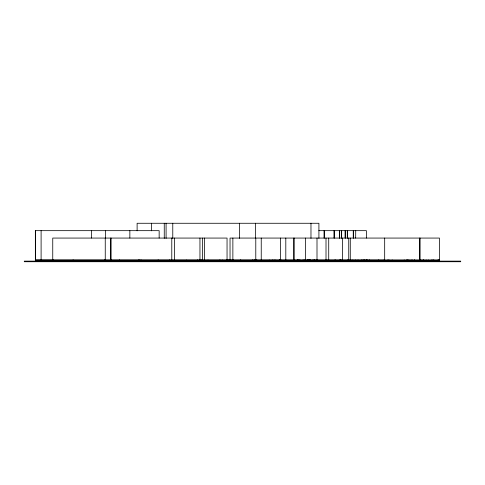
<?xml version="1.0" encoding="UTF-8"?>
<svg xmlns="http://www.w3.org/2000/svg" width="485" height="485" viewBox="0 0 485 485"><rect width="100%" height="100%" fill="white"/><g stroke="black" fill="none" stroke-linecap="round" stroke-linejoin="round"><path stroke-width="0.73" d="M318.815 230.666L366.399 230.666L366.399 238.068M226.986 259.554L229.92 259.554M35.35 259.796L53.132 259.796M52.75 259.887L105.251 259.887M105.366 259.887L227.047 259.887M230.035 259.887L292.807 259.887M293.383 259.887L317.002 259.887M317.172 259.887L384.678 259.887M384.011 259.996L439.452 259.996M35.35 260.263L439.452 260.263M307.696 260.421L439.452 260.421L439.452 238.068L230.035 238.068L230.035 260.524M35.35 260.712L439.452 260.712M24.25 261.13L460.75 261.13M24.25 261.73L460.75 261.73M438.561 259.996L438.561 260.421M438.264 259.996L438.264 260.421M437.919 259.996L437.919 260.421M433.869 259.996L433.869 260.421M433.754 259.996L433.754 260.421M432.202 259.996L432.202 260.421M431.789 259.996L431.789 260.421M428.449 259.996L428.449 260.421M426.157 259.996L426.157 260.421M423.835 259.996L423.835 260.421M423.356 259.996L423.356 260.421M423.059 259.996L423.059 260.421M420.956 259.996L420.956 260.421M420.095 238.068L420.095 260.421M419.567 238.068L419.567 260.421M414.481 259.996L414.481 260.421M414.281 259.996L414.281 260.421M412.668 259.996L412.668 260.421M411.535 259.996L411.535 260.421M408.649 259.996L408.649 260.421M407.909 259.996L407.909 260.421M407.679 259.996L407.679 260.421M406.921 259.996L406.921 260.421M406.788 259.996L406.788 260.421M404.187 259.996L404.187 260.421M392.177 259.996L392.177 260.421M388.964 259.996L388.964 260.421M388.849 259.996L388.849 260.421M387.63 259.996L387.63 260.421M384.678 238.068L384.678 260.524L35.35 260.566L35.35 230.666L159.153 230.666L159.153 238.068M378.736 259.887L378.736 260.524M369.334 259.887L369.334 260.524M367.309 259.887L367.309 260.524M366.496 259.887L366.496 260.524M366.399 259.996L366.399 260.421M365.035 259.996L365.035 260.421M364.344 259.996L364.344 260.421M363.992 259.996L363.992 260.421M363.568 259.996L363.568 260.421M362.149 259.996L362.149 260.421M361.313 259.996L361.313 260.421M358.051 259.996L358.051 260.421M355.729 230.666L355.663 238.068M355.262 259.996L355.262 260.421M353.341 230.666L353.341 238.068M353.274 230.666L353.274 238.068M352.862 259.996L352.862 260.421M350.77 259.887L350.77 260.524M350.279 238.068L350.279 260.524M348.745 238.068L348.745 260.524M348.46 259.887L348.46 260.524M347.405 230.666L347.405 238.068M347.442 259.887L347.442 260.524M347.29 230.666L347.29 238.068M345.265 230.666L345.265 238.068M345.168 230.666L345.168 238.068M342.525 238.068L342.525 260.524M341.658 230.666L341.658 238.068M341.513 230.666L341.513 238.068M341.082 259.887L341.082 260.524M340.688 259.996L340.688 260.421M340.258 259.996L340.258 260.421M340.13 259.996L340.13 260.421M339.67 230.666L339.67 238.068M339.536 230.666L339.536 238.068M339.47 259.996L339.47 260.421M335.153 259.996L335.153 260.421M335.02 259.996L335.02 260.421M334.213 230.666L334.213 238.068M334.116 230.666L334.116 238.068M328.781 259.996L328.781 260.421M328.721 238.068L328.721 260.524M328.024 259.996L328.024 260.421M326.011 238.068L326.011 260.524M324.429 230.666L324.495 238.068M324.035 230.666L324.035 238.068M318.912 238.365L318.912 223.27L137.116 223.27L137.116 230.818M317.414 259.996L317.414 260.421M317.002 238.068L317.002 260.524M314.959 259.887L314.959 260.524M314.286 259.996L314.286 260.421M314.086 259.996L314.086 260.421M313.249 259.996L313.249 260.421M312.176 259.996L312.176 260.421M310.976 223.27L310.976 238.365M310.612 259.996L310.612 260.421M310.085 259.996L310.085 260.421M309.873 259.996L309.873 260.421M309.624 259.996L309.624 260.421M309.357 259.996L309.357 260.421M309.048 259.996L309.048 260.421M308.599 259.996L308.599 260.421M307.993 259.996L307.975 260.421M307.829 259.996L307.793 260.421M307.696 259.996L307.714 260.421M305.932 260.045L305.932 260.566M305.435 238.068L305.435 260.524M304.35 259.887L304.35 260.524M303.658 260.045L303.658 260.566M302.919 260.045L302.919 260.566M300.1 260.045L300.1 260.566M299.178 259.887L299.178 260.524M298.669 259.887L298.669 260.524M297.517 259.887L297.517 260.524M297.269 259.887L297.269 260.524M294.219 238.068L294.219 260.524M293.383 238.068L293.383 260.524M285.804 238.068L285.804 260.524M281.142 260.045L281.142 260.566M280.5 238.068L280.5 260.524M279.596 259.887L279.596 260.524M279.281 259.887L279.281 260.524M275.807 260.045L275.807 260.566M274.571 260.045L274.571 260.566M272.843 259.887L272.794 260.524M269.217 260.045L269.217 260.566M261.239 238.068L261.239 260.524M256.898 260.045L256.898 260.566M256.353 260.045L256.353 260.566M255.783 238.068L255.783 260.524M255.528 223.27L255.528 238.365M255.104 260.045L255.104 260.566M254.31 259.887L254.31 260.524M253.934 260.045L253.934 260.566M252.4 259.887L252.4 260.524M240.772 260.045L240.772 260.566M240.311 260.045L240.311 260.566M239.457 223.27L239.457 238.365M233.406 260.045L233.406 260.566M232.867 238.068L232.867 260.524M231.151 260.045L231.151 260.566M227.762 260.045L227.762 260.566M227.047 260.524L227.047 238.068L52.75 238.068L52.75 260.524M226.659 259.887L226.659 260.524M222.257 260.045L222.257 260.566M219.917 259.887L219.85 260.566M208.01 260.045L208.01 260.566M204.385 238.068L204.385 260.524M202.457 238.068L202.457 260.524M201.323 259.887L201.323 260.524M199.953 238.068L199.953 260.524M199.377 259.887L199.377 260.524M197.516 259.887L197.516 260.524M186.385 260.045L186.385 260.566M174.527 238.068L174.527 260.524M172.775 223.27L172.775 238.365M171.781 238.068L171.781 260.524M171.344 259.887L171.344 260.524M169.714 259.887L169.714 260.524M166.088 223.27L166.088 238.365M164.263 223.27L164.263 238.365M158.165 259.887L158.165 260.524M151.411 223.27L151.411 230.818M141.02 259.887L141.02 260.524M139.322 259.887L139.322 260.524M138.564 259.887L138.564 260.524M129.853 230.666L129.853 238.068M119.577 259.887L119.577 260.524M111.101 238.068L111.101 260.524M110.501 238.068L110.501 260.524M105.572 230.666L105.572 238.068M105.251 238.068L105.251 260.524M104.633 259.887L104.633 260.524M91.459 230.666L91.459 238.068M73.108 259.887L73.108 260.524M41.104 230.666L41.104 260.566M35.605 230.666L35.605 260.566M409.934 260.421L409.934 259.996L409.867 260.421"/></g></svg>
